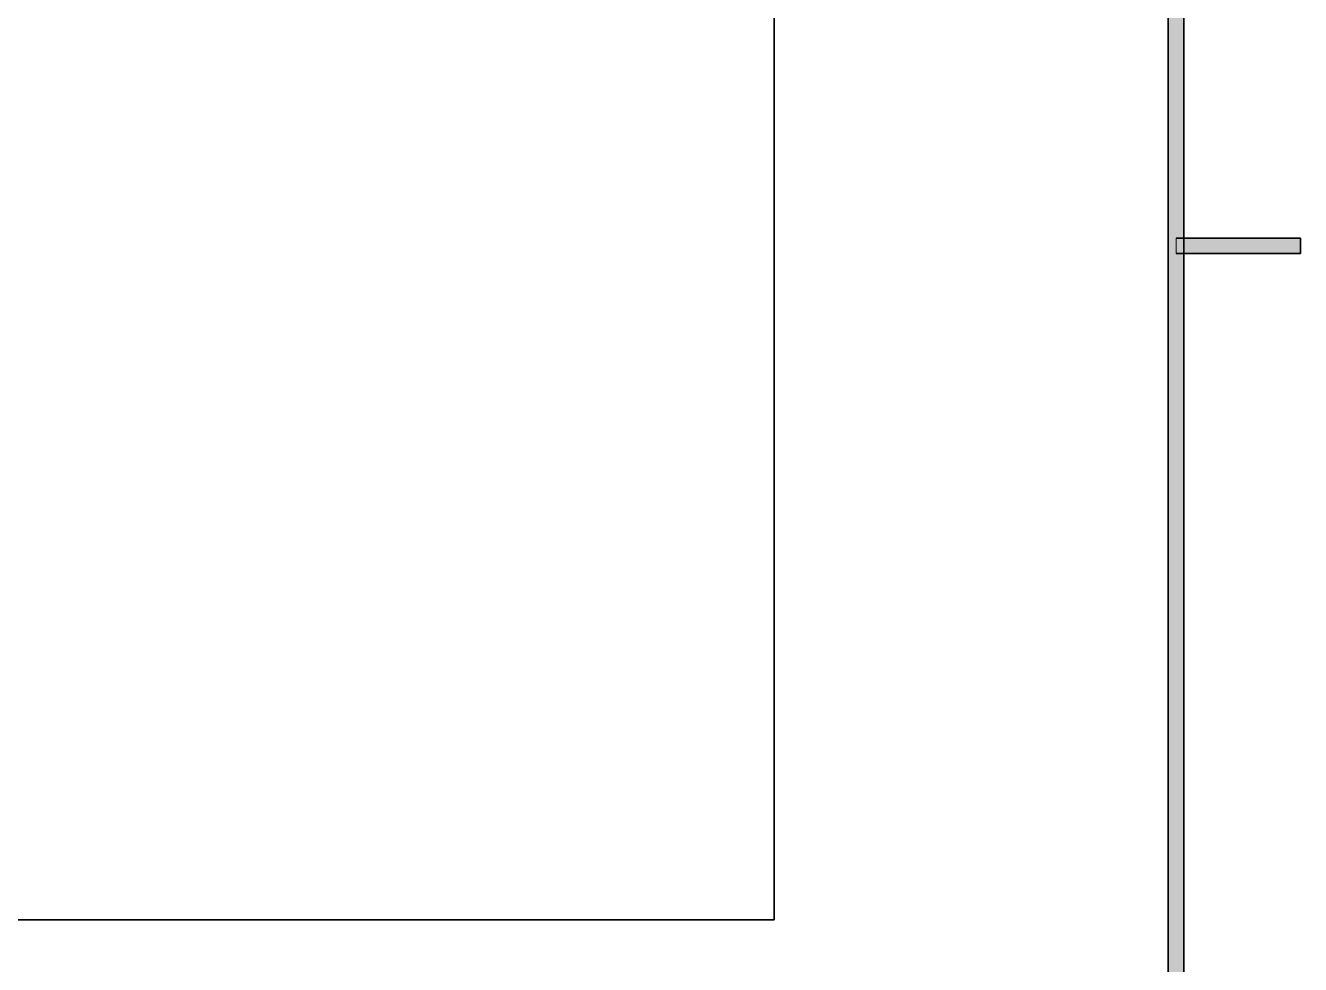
# Model space of a CAD drawing. Extents: x 23 to 417, y 3 to 294.
# Drawn here: x 374.88 to 413.8, y 76.57 to 105.23 of the extents above; entities that cross this region are included whole.
import ezdxf

# ---------------------------------------------------------------- set-up
doc = ezdxf.new("R2010")
doc.units = 0
doc.layers.get('0').update_dxf_attribs({"lineweight": 13})
doc.layers.add('3', color=7, linetype='Continuous', lineweight=13)

# ---------------------------------------------------------------- blocks, each defined once
blk = doc.blocks.new('BLOCK3360')
at = {"layer": '3', "color": 7, "lineweight": 5}
blk.add_solid([(410.237, 9.762), (409.763, 10.238), (410.237, 287.237), (409.763, 286.763)], dxfattribs=at)
blk = doc.blocks.new('BLOCK3365')
at = {"layer": '3', "color": 7, "lineweight": 5}
blk.add_solid([(413.8, 98.262), (413.8, 98.738), (410, 98.262), (410, 98.738)], dxfattribs=at)

msp = doc.modelspace()

# ---------------------------------------------------------------- linework, layer by layer
at = {"color": 7, "lineweight": 35}
for p, q in [((397.7395, 77.9324), (397.7395, 175.9393)), ((319.0171, 77.9324), (397.7395, 77.9324))]:
    msp.add_line(p, q, dxfattribs=at)
at = {"layer": '3', "color": 7, "lineweight": 35}
for p, q in [((410.2375, 287.2375), (410.2375, 9.7625)), ((409.7625, 10.2375), (409.7625, 286.7625))]:
    msp.add_line(p, q, dxfattribs=at)
at = {"layer": '3', "color": 7, "lineweight": 35, "ltscale": 0.095}
for p, q in [((410, 98.7375), (413.8, 98.7375)), ((413.8, 98.2625), (410, 98.2625))]:
    msp.add_line(p, q, dxfattribs=at)
at = {"layer": '3', "color": 7, "lineweight": 13, "ltscale": 0.011875}
msp.add_line((410, 98.2625), (410, 98.7375), dxfattribs=at)
at = {"layer": '3', "color": 7, "lineweight": 35, "ltscale": 0.011875}
msp.add_line((413.8, 98.7375), (413.8, 98.2625), dxfattribs=at)

# ---------------------------------------------------------------- block references
at = {"layer": '3', "lineweight": 0}
for name in ['BLOCK3360', 'BLOCK3365']:
    msp.add_blockref(name, (0, 0), dxfattribs=at)

doc.saveas('drawing.dxf')
